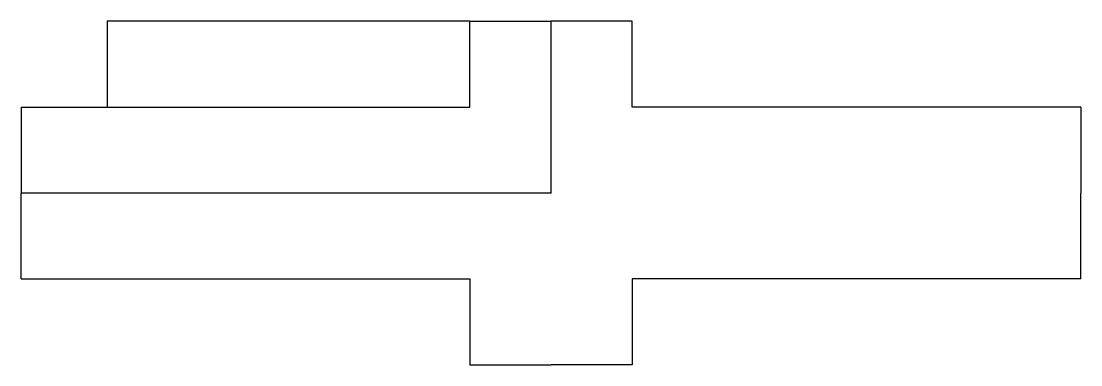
# Model space of a CAD drawing. Header units: millimetres. Extents: x -18.5 to 18.5, y -6 to 6.
import ezdxf

# ---------------------------------------------------------------- set-up
doc = ezdxf.new("R2010")
doc.units = ezdxf.units.MM
doc.layers.get('0').update_dxf_attribs({"linetype": 'CONTINUOUS'})

msp = doc.modelspace()

# ---------------------------------------------------------------- linework, layer by layer
for p, q in [((-2.833, 3), (-2.833, 6)), ((-2.833, 6), (0, 6)), ((0, 0), (0, 6)), ((2.833, 6), (0, 6)), ((2.833, 3), (2.833, 6)), ((-18.5, 3), (-18.5, 0)), ((-18.5, 3), (-2.833, 3)), ((18.5, 3), (2.833, 3)), ((18.5, 3), (18.5, 0)), ((0, 0), (-18.5, 0)), ((-18.5, -3), (-18.5, 0)), ((18.5, -3), (18.5, 0)), ((-18.5, -3), (-2.833, -3)), ((-2.833, -3), (-2.833, -6)), ((2.833, -3), (2.833, -6)), ((18.5, -3), (2.833, -3)), ((-2.833, -6), (0, -6)), ((2.833, -6), (0, -6))]:
    msp.add_line(p, q)
msp.add_lwpolyline([(-2.833, 6), (-15.5, 6), (-15.5, 3), (-2.833, 3)], close=True)

doc.saveas('drawing.dxf')
